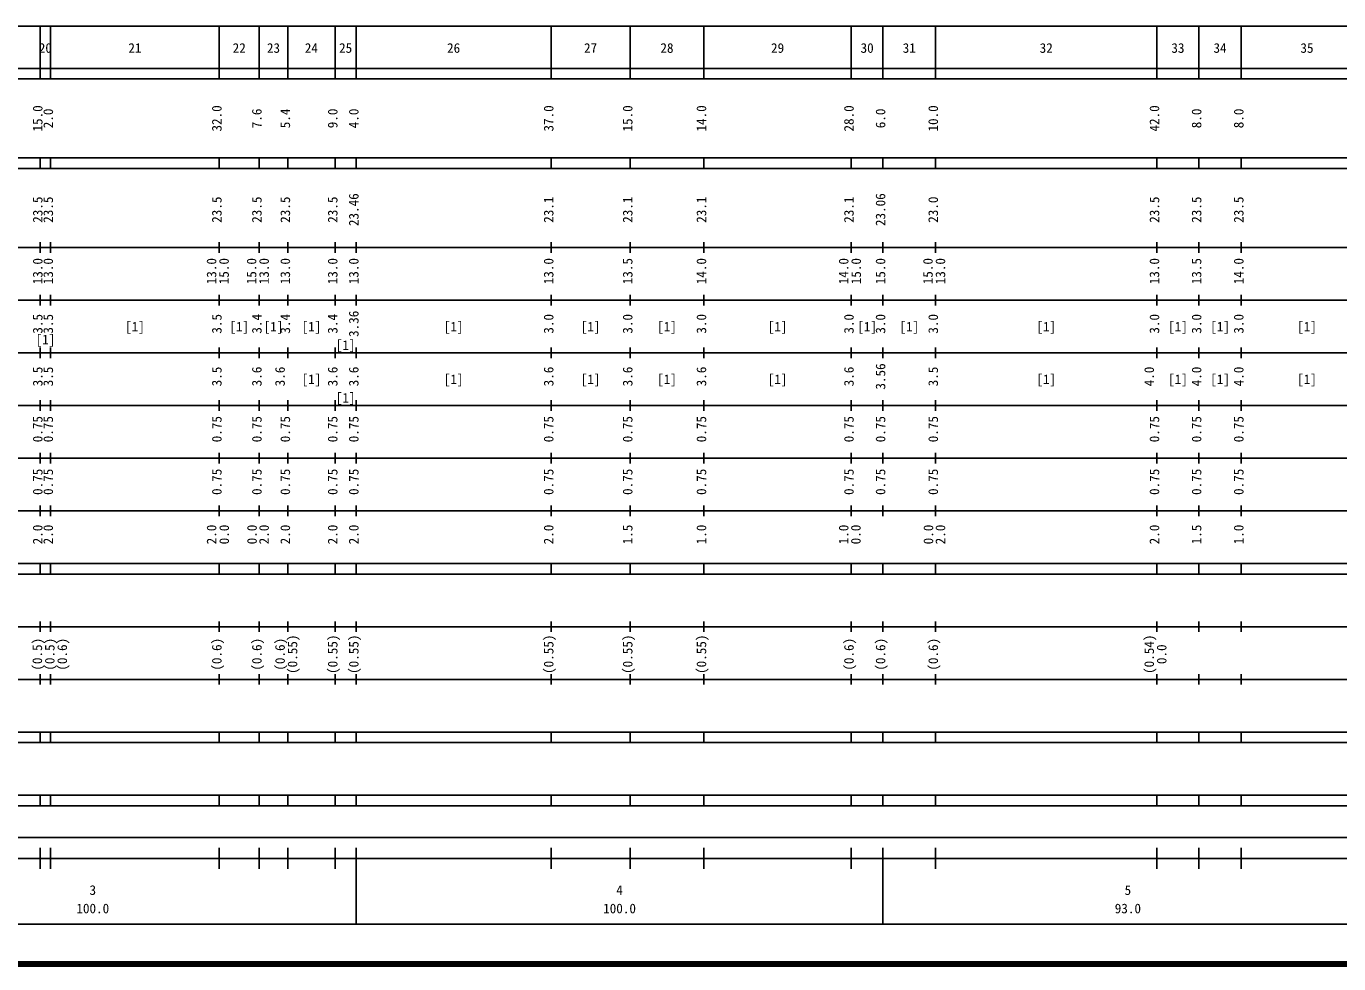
# Model space of a CAD drawing. Units: millimetres on the paper, enlarged 1000 times. Extents: x 40000 to 680000, y 20000 to 380000.
# Drawn here: x 305368 to 554532, y 20000 to 198000 of the extents above; entities that cross this region are included whole.
import ezdxf
from ezdxf.enums import TextEntityAlignment as Align

# ---------------------------------------------------------------- set-up
doc = ezdxf.new("R2010")
doc.units = ezdxf.units.MM
doc.header["$LTSCALE"] = 1000
doc.layers.add('M-TTL', color=2, linetype='Continuous', lineweight=140)
doc.layers.add('M-TTL-BAND', color=7, linetype='Continuous', lineweight=25)
doc.styles.add('ＭＳ ゴシック', font='')
doc.styles.get('ＭＳ ゴシック').set_extended_font_data('MS Gothic')

msp = doc.modelspace()

# ---------------------------------------------------------------- linework, layer by layer
at = {"layer": 'M-TTL'}
msp.add_line((40000, 20000), (680000, 20000), dxfattribs=at)
at = {"layer": 'M-TTL-BAND'}
for p, q in [((68000, 198000), (579000, 198000)), ((308000, 188000), (308000, 198000)), ((310000, 188000), (310000, 198000)), ((342000, 188000), (342000, 198000)), ((349600, 188000), (349600, 198000)), ((355000, 188000), (355000, 198000)), ((364000, 188000), (364000, 198000)), ((368000, 188000), (368000, 198000)), ((405000, 188000), (405000, 198000)), ((420000, 188000), (420000, 198000)), ((434000, 188000), (434000, 198000)), ((462000, 188000), (462000, 198000)), ((468000, 188000), (468000, 198000)), ((478000, 188000), (478000, 198000)), ((520000, 188000), (520000, 198000)), ((528000, 188000), (528000, 198000)), ((536000, 188000), (536000, 198000)), ((40000, 190000), (579000, 190000)), ((40000, 188000), (579000, 188000)), ((40000, 173000), (579000, 173000)), ((308000, 171000), (308000, 173000)), ((310000, 171000), (310000, 173000)), ((342000, 171000), (342000, 173000)), ((349600, 171000), (349600, 173000)), ((355000, 171000), (355000, 173000)), ((364000, 171000), (364000, 173000)), ((368000, 171000), (368000, 173000)), ((405000, 171000), (405000, 173000)), ((420000, 171000), (420000, 173000)), ((434000, 171000), (434000, 173000)), ((462000, 171000), (462000, 173000)), ((468000, 171000), (468000, 173000)), ((478000, 171000), (478000, 173000)), ((520000, 171000), (520000, 173000)), ((528000, 171000), (528000, 173000)), ((536000, 171000), (536000, 173000)), ((40000, 171000), (579000, 171000)), ((308000, 155000), (308000, 157000)), ((310000, 155000), (310000, 157000)), ((342000, 155000), (342000, 157000)), ((349600, 155000), (349600, 157000)), ((355000, 155000), (355000, 157000)), ((364000, 155000), (364000, 157000)), ((368000, 155000), (368000, 157000)), ((405000, 155000), (405000, 157000)), ((420000, 155000), (420000, 157000)), ((434000, 155000), (434000, 157000)), ((462000, 155000), (462000, 157000)), ((468000, 155000), (468000, 157000)), ((478000, 155000), (478000, 157000)), ((520000, 155000), (520000, 157000)), ((528000, 155000), (528000, 157000)), ((536000, 155000), (536000, 157000)), ((40000, 156000), (579000, 156000)), ((46000, 146000), (579000, 146000)), ((308000, 145000), (308000, 147000)), ((310000, 145000), (310000, 147000)), ((342000, 145000), (342000, 147000)), ((349600, 145000), (349600, 147000)), ((355000, 145000), (355000, 147000)), ((364000, 145000), (364000, 147000)), ((368000, 145000), (368000, 147000)), ((405000, 145000), (405000, 147000)), ((420000, 145000), (420000, 147000)), ((434000, 145000), (434000, 147000)), ((462000, 145000), (462000, 147000)), ((468000, 145000), (468000, 147000)), ((478000, 145000), (478000, 147000)), ((520000, 145000), (520000, 147000)), ((528000, 145000), (528000, 147000)), ((536000, 145000), (536000, 147000)), ((52000, 136000), (579000, 136000)), ((308000, 135000), (308000, 137000)), ((310000, 135000), (310000, 137000)), ((342000, 135000), (342000, 137000)), ((349600, 135000), (349600, 137000)), ((355000, 135000), (355000, 137000)), ((364000, 135000), (364000, 137000)), ((368000, 135000), (368000, 137000)), ((405000, 135000), (405000, 137000)), ((420000, 135000), (420000, 137000)), ((434000, 135000), (434000, 137000)), ((462000, 135000), (462000, 137000)), ((468000, 135000), (468000, 137000)), ((478000, 135000), (478000, 137000)), ((520000, 135000), (520000, 137000)), ((528000, 135000), (528000, 137000)), ((536000, 135000), (536000, 137000)), ((46000, 126000), (579000, 126000)), ((308000, 125000), (308000, 127000)), ((310000, 125000), (310000, 127000)), ((342000, 125000), (342000, 127000)), ((349600, 125000), (349600, 127000)), ((355000, 125000), (355000, 127000)), ((364000, 125000), (364000, 127000)), ((368000, 125000), (368000, 127000)), ((405000, 125000), (405000, 127000)), ((420000, 125000), (420000, 127000)), ((434000, 125000), (434000, 127000)), ((462000, 125000), (462000, 127000)), ((468000, 125000), (468000, 127000)), ((478000, 125000), (478000, 127000)), ((520000, 125000), (520000, 127000)), ((528000, 125000), (528000, 127000)), ((536000, 125000), (536000, 127000)), ((52000, 116000), (579000, 116000)), ((308000, 115000), (308000, 117000)), ((310000, 115000), (310000, 117000)), ((342000, 115000), (342000, 117000)), ((349600, 115000), (349600, 117000)), ((355000, 115000), (355000, 117000)), ((364000, 115000), (364000, 117000)), ((368000, 115000), (368000, 117000)), ((405000, 115000), (405000, 117000)), ((420000, 115000), (420000, 117000)), ((434000, 115000), (434000, 117000)), ((462000, 115000), (462000, 117000)), ((468000, 115000), (468000, 117000)), ((478000, 115000), (478000, 117000)), ((520000, 115000), (520000, 117000)), ((528000, 115000), (528000, 117000)), ((536000, 115000), (536000, 117000)), ((46000, 106000), (579000, 106000)), ((308000, 105000), (308000, 107000)), ((310000, 105000), (310000, 107000)), ((342000, 105000), (342000, 107000)), ((349600, 105000), (349600, 107000)), ((355000, 105000), (355000, 107000)), ((364000, 105000), (364000, 107000)), ((368000, 105000), (368000, 107000)), ((405000, 105000), (405000, 107000)), ((420000, 105000), (420000, 107000)), ((434000, 105000), (434000, 107000)), ((462000, 105000), (462000, 107000)), ((468000, 105000), (468000, 107000)), ((478000, 105000), (478000, 107000)), ((520000, 105000), (520000, 107000)), ((528000, 105000), (528000, 107000)), ((536000, 105000), (536000, 107000)), ((40000, 96000), (579000, 96000)), ((308000, 94000), (308000, 96000)), ((310000, 94000), (310000, 96000)), ((342000, 94000), (342000, 96000)), ((349600, 94000), (349600, 96000)), ((355000, 94000), (355000, 96000)), ((364000, 94000), (364000, 96000)), ((368000, 94000), (368000, 96000)), ((405000, 94000), (405000, 96000)), ((420000, 94000), (420000, 96000)), ((434000, 94000), (434000, 96000)), ((462000, 94000), (462000, 96000)), ((468000, 94000), (468000, 96000)), ((478000, 94000), (478000, 96000)), ((520000, 94000), (520000, 96000)), ((528000, 94000), (528000, 96000)), ((536000, 94000), (536000, 96000)), ((40000, 94000), (579000, 94000)), ((308000, 83000), (308000, 85000)), ((310000, 83000), (310000, 85000)), ((342000, 83000), (342000, 85000)), ((349600, 83000), (349600, 85000)), ((355000, 83000), (355000, 85000)), ((364000, 83000), (364000, 85000)), ((368000, 83000), (368000, 85000)), ((405000, 83000), (405000, 85000)), ((420000, 83000), (420000, 85000)), ((434000, 83000), (434000, 85000)), ((462000, 83000), (462000, 85000)), ((468000, 83000), (468000, 85000)), ((478000, 83000), (478000, 85000)), ((520000, 83000), (520000, 85000)), ((528000, 83000), (528000, 85000)), ((536000, 83000), (536000, 85000)), ((49000, 84000), (579000, 84000)), ((308000, 73000), (308000, 75000)), ((310000, 73000), (310000, 75000)), ((342000, 73000), (342000, 75000)), ((349600, 73000), (349600, 75000)), ((355000, 73000), (355000, 75000)), ((364000, 73000), (364000, 75000)), ((368000, 73000), (368000, 75000)), ((405000, 73000), (405000, 75000)), ((420000, 73000), (420000, 75000)), ((434000, 73000), (434000, 75000)), ((462000, 73000), (462000, 75000)), ((468000, 73000), (468000, 75000)), ((478000, 73000), (478000, 75000)), ((520000, 73000), (520000, 75000)), ((528000, 73000), (528000, 75000)), ((536000, 73000), (536000, 75000)), ((40000, 74000), (579000, 74000)), ((40000, 64000), (579000, 64000)), ((308000, 62000), (308000, 64000)), ((310000, 62000), (310000, 64000)), ((342000, 62000), (342000, 64000)), ((349600, 62000), (349600, 64000)), ((355000, 62000), (355000, 64000)), ((364000, 62000), (364000, 64000)), ((368000, 62000), (368000, 64000)), ((405000, 62000), (405000, 64000)), ((420000, 62000), (420000, 64000)), ((434000, 62000), (434000, 64000)), ((462000, 62000), (462000, 64000)), ((468000, 62000), (468000, 64000)), ((478000, 62000), (478000, 64000)), ((520000, 62000), (520000, 64000)), ((528000, 62000), (528000, 64000)), ((536000, 62000), (536000, 64000)), ((40000, 62000), (579000, 62000)), ((40000, 52000), (579000, 52000)), ((40000, 50000), (579000, 50000)), ((308000, 50000), (308000, 52000)), ((310000, 50000), (310000, 52000)), ((342000, 50000), (342000, 52000)), ((349600, 50000), (349600, 52000)), ((355000, 50000), (355000, 52000)), ((364000, 50000), (364000, 52000)), ((368000, 50000), (368000, 52000)), ((405000, 50000), (405000, 52000)), ((420000, 50000), (420000, 52000)), ((434000, 50000), (434000, 52000)), ((462000, 50000), (462000, 52000)), ((468000, 50000), (468000, 52000)), ((478000, 50000), (478000, 52000)), ((520000, 50000), (520000, 52000)), ((528000, 50000), (528000, 52000)), ((536000, 50000), (536000, 52000)), ((71000, 44000), (565000, 44000)), ((40000, 40000), (579000, 40000)), ((308000, 38000), (308000, 42000)), ((310000, 38000), (310000, 42000)), ((342000, 38000), (342000, 42000)), ((349600, 38000), (349600, 42000)), ((355000, 38000), (355000, 42000)), ((364000, 38000), (364000, 42000)), ((368000, 27500), (368000, 42000)), ((405000, 38000), (405000, 42000)), ((420000, 38000), (420000, 42000)), ((434000, 38000), (434000, 42000)), ((462000, 38000), (462000, 42000)), ((468000, 27500), (468000, 42000)), ((478000, 38000), (478000, 42000)), ((520000, 38000), (520000, 42000)), ((528000, 38000), (528000, 42000)), ((536000, 38000), (536000, 42000)), ((68000, 27500), (579000, 27500))]:
    msp.add_line(p, q, dxfattribs=at)

# ---------------------------------------------------------------- texts
at = {"layer": 'M-TTL-BAND', "style": 'ＭＳ ゴシック'}
for s, p in [('20', (309000, 192405)), ('21', (326000, 192405)), ('22', (345800, 192405)), ('23', (352300, 192405)), ('24', (359500, 192405)), ('25', (366000, 192405)), ('26', (386500, 192405)), ('27', (412500, 192405)), ('28', (427000, 192405)), ('29', (448000, 192405)), ('30', (465000, 192405)), ('31', (473000, 192405)), ('32', (499000, 192405)), ('33', (524000, 192405)), ('34', (532000, 192405)), ('35', (548500, 192405)), ('[1]', (326000, 139500)), ('[1]', (345800, 139500)), ('[1]', (352300, 139500)), ('[1]', (359500, 139500)), ('[1]', (386500, 139500)), ('[1]', (412500, 139500)), ('[1]', (427000, 139500)), ('[1]', (448000, 139500)), ('[1]', (465000, 139500)), ('[1]', (473000, 139500)), ('[1]', (499000, 139500)), ('[1]', (524000, 139500)), ('[1]', (532000, 139500)), ('[1]', (548500, 139500)), ('[1]', (309000, 137047)), ('[1]', (366000, 136000)), ('[1]', (359500, 129500)), ('[1]', (386500, 129500)), ('[1]', (412500, 129500)), ('[1]', (427000, 129500)), ('[1]', (448000, 129500)), ('[1]', (499000, 129500)), ('[1]', (524000, 129500)), ('[1]', (532000, 129500)), ('[1]', (548500, 129500)), ('[1]', (366000, 126000)), ('3', (318000, 32523)), ('4', (418000, 32523)), ('5', (514500, 32523)), ('100.0', (318000, 29033)), ('100.0', (418000, 29033)), ('93.0', (514500, 29033))]:
    msp.add_text(s, height=1833, dxfattribs=at).set_placement(p, align=Align.BOTTOM_CENTER)
for s, p in [('15.0', (309000, 180500)), ('2.0', (311000, 180500)), ('32.0', (343000, 180500)), ('7.6', (350600, 180500)), ('5.4', (356000, 180500)), ('9.0', (365000, 180500)), ('4.0', (369000, 180500)), ('37.0', (406000, 180500)), ('15.0', (421000, 180500)), ('14.0', (435000, 180500)), ('28.0', (463000, 180500)), ('6.0', (469000, 180500)), ('10.0', (479000, 180500)), ('42.0', (521000, 180500)), ('8.0', (529000, 180500)), ('8.0', (537000, 180500)), ('23.5', (309000, 163174)), ('23.5', (311000, 163174)), ('23.5', (343000, 163174)), ('23.5', (350600, 163174)), ('23.5', (356000, 163174)), ('23.5', (365000, 163174)), ('23.46', (369000, 163174)), ('23.1', (406000, 163174)), ('23.1', (421000, 163174)), ('23.1', (435000, 163174)), ('23.1', (463000, 163174)), ('23.06', (469000, 163174)), ('23.0', (479000, 163174)), ('23.5', (521000, 163174)), ('23.5', (529000, 163174)), ('23.5', (537000, 163174)), ('13.0', (309000, 151500)), ('13.0', (311000, 151500)), ('13.0', (342000, 151500)), ('15.0', (344370, 151500)), ('15.0', (349600, 151500)), ('13.0', (351970, 151500)), ('13.0', (356000, 151500)), ('13.0', (365000, 151500)), ('13.0', (369000, 151500)), ('13.0', (406000, 151500)), ('13.5', (421000, 151500)), ('14.0', (435000, 151500)), ('14.0', (462000, 151500)), ('15.0', (464370, 151500)), ('15.0', (469000, 151500)), ('15.0', (478000, 151500)), ('13.0', (480370, 151500)), ('13.0', (521000, 151500)), ('13.5', (529000, 151500)), ('14.0', (537000, 151500)), ('3.5', (309000, 141500)), ('3.5', (311000, 141500)), ('3.5', (343000, 141500)), ('3.4', (350600, 141500)), ('3.4', (356000, 141500)), ('3.4', (365000, 141500)), ('3.36', (369000, 141500)), ('3.0', (406000, 141500)), ('3.0', (421000, 141500)), ('3.0', (435000, 141500)), ('3.0', (463000, 141500)), ('3.0', (469000, 141500)), ('3.0', (479000, 141500)), ('3.0', (521000, 141500)), ('3.0', (529000, 141500)), ('3.0', (537000, 141500)), ('3.5', (309000, 131500)), ('3.5', (311000, 131500)), ('3.5', (343000, 131500)), ('3.6', (350600, 131500)), ('3.6', (355000, 131500)), ('3.6', (365000, 131500)), ('3.6', (369000, 131500)), ('3.6', (406000, 131500)), ('3.6', (421000, 131500)), ('3.6', (435000, 131500)), ('3.6', (463000, 131500)), ('3.56', (469000, 131500)), ('3.5', (479000, 131500)), ('4.0', (520000, 131500)), ('4.0', (529000, 131500)), ('4.0', (537000, 131500)), ('0.75', (309000, 121500)), ('0.75', (311000, 121500)), ('0.75', (343000, 121500)), ('0.75', (350600, 121500)), ('0.75', (356000, 121500)), ('0.75', (365000, 121500)), ('0.75', (369000, 121500)), ('0.75', (406000, 121500)), ('0.75', (421000, 121500)), ('0.75', (435000, 121500)), ('0.75', (463000, 121500)), ('0.75', (469000, 121500)), ('0.75', (479000, 121500)), ('0.75', (521000, 121500)), ('0.75', (529000, 121500)), ('0.75', (537000, 121500)), ('0.75', (309000, 111500)), ('0.75', (311000, 111500)), ('0.75', (343000, 111500)), ('0.75', (350600, 111500)), ('0.75', (356000, 111500)), ('0.75', (365000, 111500)), ('0.75', (369000, 111500)), ('0.75', (406000, 111500)), ('0.75', (421000, 111500)), ('0.75', (435000, 111500)), ('0.75', (463000, 111500)), ('0.75', (469000, 111500)), ('0.75', (479000, 111500)), ('0.75', (521000, 111500)), ('0.75', (529000, 111500)), ('0.75', (537000, 111500)), ('2.0', (309000, 101500)), ('2.0', (311000, 101500)), ('2.0', (342000, 101500)), ('0.0', (344408, 101500)), ('0.0', (349680, 101500)), ('2.0', (351970, 101500)), ('2.0', (356000, 101500)), ('2.0', (365000, 101500)), ('2.0', (369000, 101500)), ('2.0', (406000, 101500)), ('1.5', (421000, 101500)), ('1.0', (435000, 101500)), ('1.0', (462000, 101500)), ('0.0', (464314, 101500)), ('0.0', (478088, 101500)), ('2.0', (480370, 101500)), ('2.0', (521000, 101500)), ('1.5', (529000, 101500)), ('1.0', (537000, 101500)), ('(0.5)', (308923, 78764)), ('(0.5)', (311286, 78764)), ('(0.6)', (313656, 78764)), ('(0.6)', (343000, 78764)), ('(0.6)', (350600, 78764)), ('(0.6)', (355000, 78764)), ('(0.55)', (357370, 78764)), ('(0.55)', (365000, 78764)), ('(0.55)', (369000, 78764)), ('(0.55)', (406000, 78764)), ('(0.55)', (421000, 78764)), ('(0.55)', (435000, 78764)), ('(0.6)', (463000, 78764)), ('(0.6)', (469000, 78764)), ('(0.6)', (479000, 78764)), ('(0.54)', (520000, 78764)), ('0.0', (522370, 78764))]:
    msp.add_text(s, height=1833, rotation=90, dxfattribs=at).set_placement(p, align=Align.BOTTOM_CENTER)

doc.saveas('drawing.dxf')
